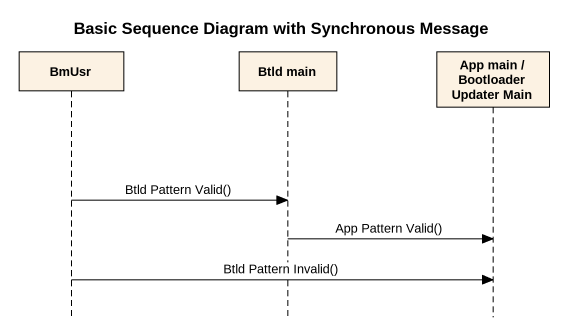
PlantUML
@startuml
title Basic Sequence Diagram with Synchronous Message
hide footbox
participant BmUsr
participant "Btld main" as Btld_main
participant "App main / Bootloader Updater Main" as App_main_Bootloader_Updater

BmUsr -> Btld_main : Btld Pattern Valid()
Btld_main -> App_main_Bootloader_Updater : App Pattern Valid()
BmUsr -> App_main_Bootloader_Updater : Btld Pattern Invalid()
@enduml
